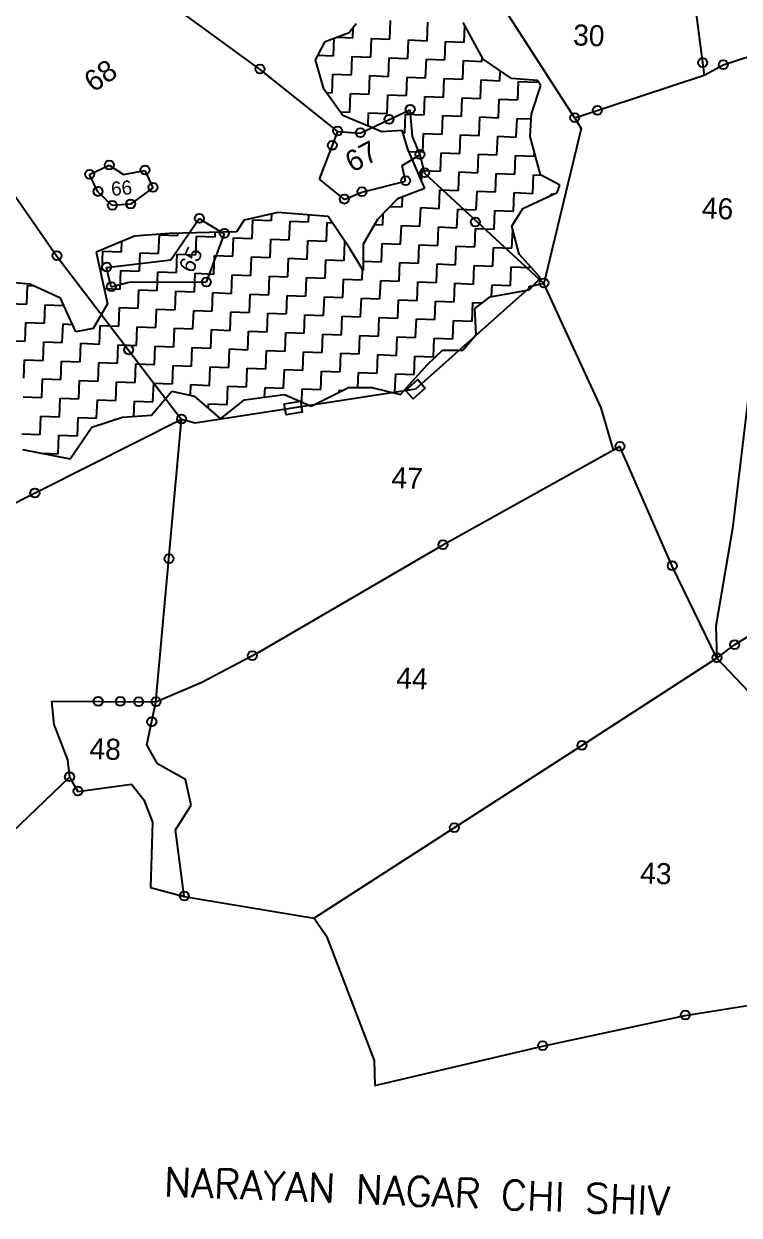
# Model space of a CAD drawing. Header units: metres. Extents: x 291402 to 294232, y 1987181 to 1990003.
# Drawn here: x 292315 to 292922, y 1987233 to 1988244 of the extents above; entities that cross this region are included whole.
import ezdxf

# ---------------------------------------------------------------- set-up
doc = ezdxf.new("R2010")
doc.units = ezdxf.units.M
for name, color, linetype in [('POLY_HATCH', 12, 'Continuous'), ('POLY_PARCEL', 6, 'Continuous'), ('SYM_STONE', 1, 'Continuous'), ('TEXT_MAPOUT', 7, 'Continuous'), ('TEXT_PARCEL', 7, 'Continuous'), ('V_BOUND_LINE', 7, 'Continuous')]:
    doc.layers.add(name, color=color, linetype=linetype)
doc.styles.get("Standard").update_dxf_attribs({"font": 'simplex.shx'})
doc.styles.add('TEXT_MAP', font='')
doc.styles.get('TEXT_MAP').set_extended_font_data('Kruti Dev 050')

msp = doc.modelspace()

# ---------------------------------------------------------------- linework, layer by layer
for points in [[(292639.2, 1987933), (292649.5, 1987942.2), (292655.8, 1987935), (292645.5, 1987925.8)], [(292536.3, 1987921.7), (292550, 1987923.8), (292551.4, 1987914.4), (292537.8, 1987912.3)]]:
    msp.add_lwpolyline(points, close=True)
at = {"layer": 'POLY_HATCH'}
for p, q in [((292597.3, 1988244), (292591.5, 1988236.2)), ((292704.9, 1988213.8), (292687.9, 1988245.1)), ((292591.5, 1988236.2), (292570.3, 1988228.4)), ((292570.3, 1988228.4), (292562.5, 1988213.3)), ((292562.5, 1988213.3), (292569.4, 1988189.5)), ((292729, 1988197.5), (292704.9, 1988213.8)), ((292569.4, 1988189.5), (292586, 1988166.5)), ((292751.1, 1988195.8), (292729, 1988197.5)), ((292746, 1988167.7), (292753.8, 1988191.7)), ((292753.8, 1988191.7), (292751.1, 1988195.8)), ((292586, 1988166.5), (292619, 1988152.7)), ((292744.9, 1988148.4), (292746, 1988167.7)), ((292619, 1988152.7), (292635.9, 1988153.7)), ((292635.9, 1988153.7), (292640.8, 1988137.5)), ((292753.7, 1988115.7), (292744.9, 1988148.4)), ((292640.8, 1988137.5), (292655.3, 1988104.3)), ((292770, 1988107), (292753.7, 1988115.7)), ((292655.3, 1988104.3), (292632.3, 1988095.5)), ((292738.5, 1988087.2), (292767.7, 1988100.7)), ((292767.7, 1988100.7), (292770, 1988107)), ((292632.3, 1988095.5), (292615.3, 1988077.8)), ((292502.3, 1988077.5), (292495.9, 1988067.5)), ((292530.9, 1988083.9), (292502.3, 1988077.5)), ((292573.5, 1988080.5), (292530.9, 1988083.9)), ((292592.2, 1988052.9), (292573.5, 1988080.5)), ((292615.3, 1988077.8), (292603.3, 1988057)), ((292729.4, 1988072.2), (292738.5, 1988087.2)), ((292495.9, 1988067.5), (292438.8, 1988066.2)), ((292735.4, 1988048.6), (292729.4, 1988072.2)), ((292409.2, 1988063.9), (292376.9, 1988050.3)), ((292438.8, 1988066.2), (292409.2, 1988063.9)), ((292376.9, 1988050.3), (292386.4, 1988006.4)), ((292603.3, 1988034.7), (292592.2, 1988052.9)), ((292603.3, 1988057), (292603.3, 1988034.7)), ((292753.6, 1988028.5), (292735.4, 1988048.6)), ((292743.9, 1988018.4), (292753.6, 1988028.5)), ((292320.5, 1988023.2), (292297.4, 1988025.2)), ((292346.7, 1988011.3), (292320.5, 1988023.2)), ((292710.9, 1988012.3), (292743.9, 1988018.4)), ((292359.7, 1987982.7), (292346.7, 1988011.3)), ((292698, 1988002.3), (292710.9, 1988012.3)), ((292386.4, 1988006.4), (292374.4, 1987985.6)), ((292699.2, 1987980.5), (292698, 1988002.3)), ((292374.4, 1987985.6), (292359.7, 1987982.7)), ((292687.8, 1987967.2), (292699.2, 1987980.5)), ((292657.4, 1987954.6), (292670.4, 1987967)), ((292670.4, 1987967), (292687.8, 1987967.2)), ((292635, 1987929.6), (292657.4, 1987954.6)), ((292423.7, 1987911.9), (292441.1, 1987932.2)), ((292441.1, 1987932.2), (292459.9, 1987928.2)), ((292459.9, 1987928.2), (292482.2, 1987908.8)), ((292502.6, 1987925), (292536.4, 1987929.4)), ((292536.4, 1987929.4), (292559, 1987919.6)), ((292559, 1987919.6), (292590.8, 1987935.3)), ((292590.8, 1987935.3), (292610.6, 1987935.4)), ((292610.6, 1987935.4), (292635, 1987929.6)), ((292482.2, 1987908.8), (292502.6, 1987925)), ((292373.2, 1987901.7), (292399, 1987910.4)), ((292399, 1987910.4), (292423.7, 1987911.9)), ((292354.8, 1987874.9), (292373.2, 1987901.7)), ((292314.2, 1987882.9), (292354.8, 1987874.9))]:
    msp.add_line(p, q, dxfattribs=at)
at = {"layer": 'POLY_HATCH', "linetype": 'Continuous'}
for p, q in [((292594.5, 1988232), (292594.8, 1988240.6)), ((292625.9, 1988230.8), (292626.5, 1988246.6)), ((292657.4, 1988229.6), (292658, 1988245.4)), ((292688.9, 1988228.4), (292689.4, 1988242.4)), ((292578.1, 1988216.9), (292578.7, 1988231.5)), ((292581.5, 1988232.5), (292594.5, 1988232)), ((292609.6, 1988215.7), (292610.2, 1988231.4)), ((292610.2, 1988231.4), (292625.9, 1988230.8)), ((292641.1, 1988214.5), (292641.7, 1988230.2)), ((292641.7, 1988230.2), (292657.4, 1988229.6)), ((292672.5, 1988213.3), (292673.1, 1988229)), ((292673.1, 1988229), (292688.9, 1988228.4)), ((292564.7, 1988217.4), (292578.1, 1988216.9)), ((292593.2, 1988200.6), (292593.8, 1988216.3)), ((292593.8, 1988216.3), (292609.6, 1988215.7)), ((292624.7, 1988199.3), (292625.3, 1988215.1)), ((292625.3, 1988215.1), (292641.1, 1988214.5)), ((292656.2, 1988198.1), (292656.8, 1988213.9)), ((292656.8, 1988213.9), (292672.5, 1988213.3)), ((292687.7, 1988196.9), (292688.3, 1988212.7)), ((292688.3, 1988212.7), (292704, 1988212.1)), ((292704, 1988212.1), (292704.1, 1988215.2)), ((292576.9, 1988185.4), (292577.5, 1988201.2)), ((292577.5, 1988201.2), (292593.2, 1988200.6)), ((292608.4, 1988184.2), (292609, 1988200)), ((292609, 1988200), (292624.7, 1988199.3)), ((292639.9, 1988183), (292640.5, 1988198.7)), ((292640.5, 1988198.7), (292656.2, 1988198.1)), ((292719.1, 1988195.7), (292719.5, 1988203.9)), ((292671.3, 1988181.8), (292671.9, 1988197.5)), ((292671.9, 1988197.5), (292687.7, 1988196.9)), ((292702.8, 1988180.6), (292703.4, 1988196.3)), ((292703.4, 1988196.3), (292719.1, 1988195.7)), ((292734.3, 1988179.4), (292734.9, 1988195.1)), ((292734.9, 1988195.1), (292750.6, 1988194.5)), ((292750.6, 1988194.5), (292750.7, 1988195.9)), ((292572.2, 1988185.6), (292576.9, 1988185.4)), ((292592, 1988169.1), (292592.6, 1988184.8)), ((292592.6, 1988184.8), (292608.4, 1988184.2)), ((292623.5, 1988167.9), (292624.1, 1988183.6)), ((292624.1, 1988183.6), (292639.9, 1988183)), ((292655, 1988166.7), (292655.6, 1988182.4)), ((292655.6, 1988182.4), (292671.3, 1988181.8)), ((292686.5, 1988165.5), (292687.1, 1988181.2)), ((292687.1, 1988181.2), (292702.8, 1988180.6)), ((292717.9, 1988164.3), (292718.5, 1988180)), ((292718.5, 1988180), (292734.3, 1988179.4)), ((292583.9, 1988169.4), (292592, 1988169.1)), ((292607.4, 1988157.6), (292607.8, 1988168.5)), ((292607.8, 1988168.5), (292623.5, 1988167.9)), ((292638.6, 1988151.5), (292639.2, 1988167.3)), ((292639.2, 1988167.3), (292655, 1988166.7)), ((292670.1, 1988150.3), (292670.7, 1988166.1)), ((292670.7, 1988166.1), (292686.5, 1988165.5)), ((292701.6, 1988149.1), (292702.2, 1988164.9)), ((292702.2, 1988164.9), (292717.9, 1988164.3)), ((292733.1, 1988147.9), (292733.7, 1988163.7)), ((292733.7, 1988163.7), (292745.7, 1988163.2)), ((292636.6, 1988151.6), (292638.6, 1988151.5)), ((292653.8, 1988135.2), (292654.4, 1988150.9)), ((292654.4, 1988150.9), (292670.1, 1988150.3)), ((292685.3, 1988134), (292685.9, 1988149.7)), ((292685.9, 1988149.7), (292701.6, 1988149.1)), ((292716.7, 1988132.8), (292717.3, 1988148.5)), ((292717.3, 1988148.5), (292733.1, 1988147.9)), ((292641.6, 1988135.7), (292653.8, 1988135.2)), ((292668.9, 1988118.9), (292669.5, 1988134.6)), ((292669.5, 1988134.6), (292685.3, 1988134)), ((292700.4, 1988117.6), (292701, 1988133.4)), ((292701, 1988133.4), (292716.7, 1988132.8)), ((292731.9, 1988116.4), (292732.5, 1988132.2)), ((292732.5, 1988132.2), (292748.2, 1988131.6)), ((292748.2, 1988131.6), (292748.4, 1988135.5)), ((292652.8, 1988109.9), (292653.2, 1988119.5)), ((292653.2, 1988119.5), (292668.9, 1988118.9)), ((292684, 1988102.5), (292684.7, 1988118.3)), ((292684.7, 1988118.3), (292700.4, 1988117.6)), ((292715.5, 1988101.3), (292716.1, 1988117)), ((292716.1, 1988117), (292731.9, 1988116.4)), ((292747, 1988100.1), (292747.6, 1988115.8)), ((292747.6, 1988115.8), (292754, 1988115.6)), ((292667.7, 1988087.4), (292668.3, 1988103.1)), ((292668.3, 1988103.1), (292684, 1988102.5)), ((292699.2, 1988086.2), (292699.8, 1988101.9)), ((292699.8, 1988101.9), (292715.5, 1988101.3)), ((292730.7, 1988085), (292731.3, 1988100.7)), ((292731.3, 1988100.7), (292747, 1988100.1)), ((292762.7, 1988099.5), (292765, 1988099.4)), ((292762.7, 1988098.4), (292762.7, 1988099.5)), ((292626, 1988089), (292636.2, 1988088.6)), ((292636.2, 1988088.6), (292636.6, 1988097.1)), ((292651.4, 1988072.2), (292652, 1988088)), ((292652, 1988088), (292667.7, 1988087.4)), ((292509.1, 1988061.9), (292509.7, 1988077.7)), ((292509.7, 1988077.7), (292525.5, 1988077.1)), ((292525.5, 1988077.1), (292525.7, 1988082.7)), ((292556.9, 1988075.9), (292557.2, 1988081.8)), ((292619.9, 1988073.5), (292620.3, 1988083)), ((292682.8, 1988071), (292683.4, 1988086.8)), ((292683.4, 1988086.8), (292699.2, 1988086.2)), ((292714.3, 1988069.8), (292714.9, 1988085.6)), ((292714.9, 1988085.6), (292730.7, 1988085)), ((292540.6, 1988060.7), (292541.2, 1988076.5)), ((292541.2, 1988076.5), (292556.9, 1988075.9)), ((292572.1, 1988059.5), (292572.7, 1988075.3)), ((292572.7, 1988075.3), (292577.2, 1988075.1)), ((292612.9, 1988073.7), (292619.9, 1988073.5)), ((292635, 1988057.1), (292635.6, 1988072.8)), ((292635.6, 1988072.8), (292651.4, 1988072.2)), ((292666.5, 1988055.9), (292667.1, 1988071.6)), ((292667.1, 1988071.6), (292682.8, 1988071)), ((292698, 1988054.7), (292698.6, 1988070.4)), ((292698.6, 1988070.4), (292714.3, 1988069.8)), ((292729.4, 1988053.5), (292730.1, 1988069.2)), ((292730.1, 1988069.2), (292730.2, 1988069.2)), ((292398.4, 1988050.4), (292398.7, 1988059.5)), ((292429.8, 1988049.2), (292430.4, 1988065)), ((292430.4, 1988065), (292446.2, 1988064.4)), ((292446.2, 1988064.4), (292446.3, 1988066.4)), ((292461.3, 1988048), (292461.9, 1988063.7)), ((292461.9, 1988063.7), (292477.7, 1988063.1)), ((292477.7, 1988063.1), (292477.8, 1988067.1)), ((292492.8, 1988046.8), (292493.4, 1988062.5)), ((292493.4, 1988062.5), (292509.1, 1988061.9)), ((292524.3, 1988045.6), (292524.9, 1988061.3)), ((292524.9, 1988061.3), (292540.6, 1988060.7)), ((292555.7, 1988044.4), (292556.3, 1988060.1)), ((292556.3, 1988060.1), (292572.1, 1988059.5)), ((292587.2, 1988043.2), (292587.8, 1988058.9)), ((292587.8, 1988058.9), (292588.1, 1988058.9)), ((292618.7, 1988042), (292619.3, 1988057.7)), ((292619.3, 1988057.7), (292635, 1988057.1)), ((292382, 1988035.3), (292382.6, 1988051)), ((292382.6, 1988051), (292398.4, 1988050.4)), ((292413.5, 1988034.1), (292414.1, 1988049.8)), ((292414.1, 1988049.8), (292429.8, 1988049.2)), ((292445, 1988032.9), (292445.6, 1988048.6)), ((292445.6, 1988048.6), (292461.3, 1988048)), ((292476.5, 1988031.7), (292477.1, 1988047.4)), ((292477.1, 1988047.4), (292492.8, 1988046.8)), ((292650.2, 1988040.8), (292650.8, 1988056.5)), ((292650.8, 1988056.5), (292666.5, 1988055.9)), ((292681.6, 1988039.6), (292682.2, 1988055.3)), ((292682.2, 1988055.3), (292698, 1988054.7)), ((292713.1, 1988038.4), (292713.7, 1988054.1)), ((292713.7, 1988054.1), (292729.4, 1988053.5)), ((292507.9, 1988030.5), (292508.5, 1988046.2)), ((292508.5, 1988046.2), (292524.3, 1988045.6)), ((292539.4, 1988029.3), (292540, 1988045)), ((292540, 1988045), (292555.7, 1988044.4)), ((292570.9, 1988028.1), (292571.5, 1988043.8)), ((292571.5, 1988043.8), (292587.2, 1988043.2)), ((292603.3, 1988042.6), (292618.7, 1988042)), ((292633.8, 1988025.6), (292634.4, 1988041.4)), ((292634.4, 1988041.4), (292650.2, 1988040.8)), ((292665.3, 1988024.4), (292665.9, 1988040.2)), ((292665.9, 1988040.2), (292681.6, 1988039.6)), ((292696.8, 1988023.2), (292697.4, 1988039)), ((292697.4, 1988039), (292713.1, 1988038.4)), ((292728.2, 1988022), (292728.8, 1988037.8)), ((292728.8, 1988037.8), (292744.6, 1988037.2)), ((292744.6, 1988037.2), (292744.6, 1988038.4)), ((292380.1, 1988035.4), (292382, 1988035.3)), ((292397.2, 1988018.9), (292397.8, 1988034.7)), ((292397.8, 1988034.7), (292413.5, 1988034.1)), ((292428.6, 1988017.7), (292429.2, 1988033.5)), ((292429.2, 1988033.5), (292445, 1988032.9)), ((292460.1, 1988016.5), (292460.7, 1988032.3)), ((292460.7, 1988032.3), (292476.5, 1988031.7)), ((292491.6, 1988015.3), (292492.2, 1988031.1)), ((292492.2, 1988031.1), (292507.9, 1988030.5)), ((292523.1, 1988014.1), (292523.7, 1988029.9)), ((292523.7, 1988029.9), (292539.4, 1988029.3)), ((292554.5, 1988012.9), (292555.1, 1988028.7)), ((292555.1, 1988028.7), (292570.9, 1988028.1)), ((292586, 1988011.7), (292586.6, 1988027.4)), ((292586.6, 1988027.4), (292602.3, 1988026.8)), ((292602.3, 1988026.8), (292602.7, 1988035.7)), ((292317.9, 1988006.2), (292318.5, 1988022)), ((292318.5, 1988022), (292323.7, 1988021.8)), ((292383.5, 1988019.5), (292397.2, 1988018.9)), ((292412.3, 1988002.6), (292412.9, 1988018.3)), ((292412.9, 1988018.3), (292428.6, 1988017.7)), ((292443.8, 1988001.4), (292444.4, 1988017.1)), ((292444.4, 1988017.1), (292460.1, 1988016.5)), ((292617.5, 1988010.5), (292618.1, 1988026.2)), ((292618.1, 1988026.2), (292633.8, 1988025.6)), ((292649, 1988009.3), (292649.6, 1988025)), ((292649.6, 1988025), (292665.3, 1988024.4)), ((292680.4, 1988008.1), (292681, 1988023.8)), ((292681, 1988023.8), (292696.8, 1988023.2)), ((292712.1, 1988012.6), (292712.5, 1988022.6)), ((292712.5, 1988022.6), (292728.2, 1988022)), ((292743.9, 1988018.3), (292744, 1988021.4)), ((292744, 1988021.4), (292746.7, 1988021.3)), ((292302.1, 1988006.8), (292317.9, 1988006.2)), ((292475.2, 1988000.2), (292475.8, 1988015.9)), ((292475.8, 1988015.9), (292491.6, 1988015.3)), ((292506.7, 1987999), (292507.3, 1988014.7)), ((292507.3, 1988014.7), (292523.1, 1988014.1)), ((292538.2, 1987997.8), (292538.8, 1988013.5)), ((292538.8, 1988013.5), (292554.5, 1988012.9)), ((292569.7, 1987996.6), (292570.3, 1988012.3)), ((292570.3, 1988012.3), (292586, 1988011.7)), ((292601.1, 1987995.4), (292601.7, 1988011.1)), ((292601.7, 1988011.1), (292617.5, 1988010.5)), ((292632.6, 1987994.2), (292633.2, 1988009.9)), ((292633.2, 1988009.9), (292649, 1988009.3)), ((292664.1, 1987993), (292664.7, 1988008.7)), ((292664.7, 1988008.7), (292680.4, 1988008.1)), ((292695.6, 1987991.8), (292696.2, 1988007.5)), ((292696.2, 1988007.5), (292704.3, 1988007.2)), ((292333, 1987989.9), (292333.6, 1988005.6)), ((292333.6, 1988005.6), (292349.4, 1988005)), ((292349.4, 1988005), (292349.4, 1988005.5)), ((292396, 1987987.5), (292396.6, 1988003.2)), ((292396.6, 1988003.2), (292412.3, 1988002.6)), ((292427.4, 1987986.3), (292428, 1988002)), ((292428, 1988002), (292443.8, 1988001.4)), ((292458.9, 1987985.1), (292459.5, 1988000.8)), ((292459.5, 1988000.8), (292475.2, 1988000.2)), ((292490.4, 1987983.9), (292491, 1987999.6)), ((292491, 1987999.6), (292506.7, 1987999)), ((292521.9, 1987982.7), (292522.5, 1987998.4)), ((292522.5, 1987998.4), (292538.2, 1987997.8)), ((292553.3, 1987981.4), (292553.9, 1987997.2)), ((292553.9, 1987997.2), (292569.7, 1987996.6)), ((292316.7, 1987974.8), (292317.3, 1987990.5)), ((292317.3, 1987990.5), (292333, 1987989.9)), ((292348.1, 1987973.5), (292348.7, 1987989.3)), ((292348.7, 1987989.3), (292356.8, 1987989)), ((292379.6, 1987972.3), (292380.2, 1987988.1)), ((292380.2, 1987988.1), (292396, 1987987.5)), ((292411.1, 1987971.1), (292411.7, 1987986.9)), ((292411.7, 1987986.9), (292427.4, 1987986.3)), ((292584.8, 1987980.2), (292585.4, 1987996)), ((292585.4, 1987996), (292601.1, 1987995.4)), ((292616.3, 1987979), (292616.9, 1987994.8)), ((292616.9, 1987994.8), (292632.6, 1987994.2)), ((292647.7, 1987977.8), (292648.4, 1987993.6)), ((292648.4, 1987993.6), (292664.1, 1987993)), ((292679.2, 1987976.6), (292679.8, 1987992.4)), ((292679.8, 1987992.4), (292695.6, 1987991.8)), ((292442.6, 1987969.9), (292443.2, 1987985.7)), ((292443.2, 1987985.7), (292458.9, 1987985.1)), ((292474, 1987968.7), (292474.6, 1987984.5)), ((292474.6, 1987984.5), (292490.4, 1987983.9)), ((292505.5, 1987967.5), (292506.1, 1987983.3)), ((292506.1, 1987983.3), (292521.9, 1987982.7)), ((292537, 1987966.3), (292537.6, 1987982)), ((292537.6, 1987982), (292553.3, 1987981.4)), ((292568.5, 1987965.1), (292569.1, 1987980.8)), ((292569.1, 1987980.8), (292584.8, 1987980.2)), ((292599.9, 1987963.9), (292600.5, 1987979.6)), ((292600.5, 1987979.6), (292616.3, 1987979)), ((292631.4, 1987962.7), (292632, 1987978.4)), ((292632, 1987978.4), (292647.7, 1987977.8)), ((292662.9, 1987961.5), (292663.5, 1987977.2)), ((292663.5, 1987977.2), (292679.2, 1987976.6)), ((292300.9, 1987975.4), (292316.7, 1987974.8)), ((292331.8, 1987958.4), (292332.4, 1987974.2)), ((292332.4, 1987974.2), (292348.1, 1987973.5)), ((292363.3, 1987957.2), (292363.9, 1987972.9)), ((292363.9, 1987972.9), (292379.6, 1987972.3)), ((292394.8, 1987956), (292395.4, 1987971.7)), ((292395.4, 1987971.7), (292411.1, 1987971.1)), ((292426.2, 1987954.8), (292426.8, 1987970.5)), ((292426.8, 1987970.5), (292442.6, 1987969.9)), ((292457.7, 1987953.6), (292458.3, 1987969.3)), ((292458.3, 1987969.3), (292474, 1987968.7)), ((292489.2, 1987952.4), (292489.8, 1987968.1)), ((292489.8, 1987968.1), (292505.5, 1987967.5)), ((292520.6, 1987951.2), (292521.3, 1987966.9)), ((292521.3, 1987966.9), (292537, 1987966.3)), ((292694.9, 1987975.5), (292695, 1987976)), ((292695, 1987976), (292695.4, 1987976)), ((292315.5, 1987943.3), (292316.1, 1987959)), ((292316.1, 1987959), (292331.8, 1987958.4)), ((292346.9, 1987942.1), (292347.5, 1987957.8)), ((292347.5, 1987957.8), (292363.3, 1987957.2)), ((292378.4, 1987940.9), (292379, 1987956.6)), ((292379, 1987956.6), (292394.8, 1987956)), ((292552.1, 1987950), (292552.7, 1987965.7)), ((292552.7, 1987965.7), (292568.5, 1987965.1)), ((292583.6, 1987948.8), (292584.2, 1987964.5)), ((292584.2, 1987964.5), (292599.9, 1987963.9)), ((292615.1, 1987947.6), (292615.7, 1987963.3)), ((292615.7, 1987963.3), (292631.4, 1987962.7)), ((292646.5, 1987946.4), (292647.1, 1987962.1)), ((292647.1, 1987962.1), (292662.9, 1987961.5)), ((292409.9, 1987939.7), (292410.5, 1987955.4)), ((292410.5, 1987955.4), (292426.2, 1987954.8)), ((292441.4, 1987938.5), (292442, 1987954.2)), ((292442, 1987954.2), (292457.7, 1987953.6)), ((292472.8, 1987937.2), (292473.4, 1987953)), ((292473.4, 1987953), (292489.2, 1987952.4)), ((292504.3, 1987936), (292504.9, 1987951.8)), ((292504.9, 1987951.8), (292520.6, 1987951.2)), ((292535.8, 1987934.8), (292536.4, 1987950.6)), ((292536.4, 1987950.6), (292552.1, 1987950)), ((292567.3, 1987933.6), (292567.9, 1987949.4)), ((292567.9, 1987949.4), (292583.6, 1987948.8)), ((292598.8, 1987935.4), (292599.3, 1987948.2)), ((292599.3, 1987948.2), (292615.1, 1987947.6)), ((292630.2, 1987931.2), (292630.8, 1987947)), ((292630.8, 1987947), (292646.5, 1987946.4)), ((292330.6, 1987926.9), (292331.2, 1987942.7)), ((292331.2, 1987942.7), (292346.9, 1987942.1)), ((292362.1, 1987925.7), (292362.7, 1987941.5)), ((292362.7, 1987941.5), (292378.4, 1987940.9)), ((292393.5, 1987924.5), (292394.1, 1987940.3)), ((292394.1, 1987940.3), (292409.9, 1987939.7)), ((292425, 1987923.3), (292425.6, 1987939.1)), ((292425.6, 1987939.1), (292441.4, 1987938.5)), ((292456.8, 1987928.9), (292457.1, 1987937.9)), ((292457.1, 1987937.9), (292472.8, 1987937.2)), ((292488, 1987920.9), (292488.6, 1987936.6)), ((292488.6, 1987936.6), (292504.3, 1987936)), ((292314.9, 1987927.5), (292330.6, 1987926.9)), ((292345.7, 1987910.6), (292346.3, 1987926.3)), ((292346.3, 1987926.3), (292362.1, 1987925.7)), ((292519.7, 1987927.2), (292520, 1987935.4)), ((292520, 1987935.4), (292535.8, 1987934.8)), ((292551.1, 1987923), (292551.5, 1987934.2)), ((292551.5, 1987934.2), (292567.3, 1987933.6)), ((292582.9, 1987931.5), (292583, 1987933)), ((292583, 1987933), (292585.9, 1987932.9)), ((292627.8, 1987931.3), (292630.2, 1987931.2)), ((292377.2, 1987909.4), (292377.8, 1987925.1)), ((292377.8, 1987925.1), (292393.5, 1987924.5)), ((292408.8, 1987911), (292409.3, 1987923.9)), ((292409.3, 1987923.9), (292425, 1987923.3)), ((292472.1, 1987917.6), (292472.2, 1987921.5)), ((292472.2, 1987921.5), (292488, 1987920.9)), ((292329.4, 1987895.5), (292330, 1987911.2)), ((292330, 1987911.2), (292345.7, 1987910.6)), ((292360.9, 1987894.3), (292361.5, 1987910)), ((292361.5, 1987910), (292377.2, 1987909.4)), ((292392.9, 1987908.8), (292394.1, 1987908.7)), ((292392.9, 1987908.3), (292392.9, 1987908.8)), ((292313.7, 1987896.1), (292329.4, 1987895.5)), ((292344.5, 1987879.1), (292345.1, 1987894.9)), ((292345.1, 1987894.9), (292360.9, 1987894.3)), ((292330.8, 1987879.7), (292344.5, 1987879.1))]:
    msp.add_line(p, q, dxfattribs=at)
at = {"layer": 'POLY_PARCEL'}
for p, q in [((292318.8, 1988348.8), (292515.6, 1988205.3)), ((292876.9, 1988322.1), (292892.3, 1988200.1)), ((292782.6, 1988164), (292715.4, 1988268.3)), ((292994.5, 1988237), (292908.6, 1988208.8)), ((292908.6, 1988208.8), (292892.3, 1988200.1)), ((292515.6, 1988205.3), (292581.5, 1988152.6)), ((292892.3, 1988200.1), (292782.6, 1988164)), ((292600.8, 1988151.2), (292642.9, 1988171)), ((292642.9, 1988171), (292644.7, 1988148.4)), ((292782.6, 1988164), (292788.2, 1988155)), ((292581.5, 1988152.6), (292566, 1988112.1)), ((292581.5, 1988152.6), (292600.8, 1988151.2)), ((292644.7, 1988148.4), (292651.3, 1988132.8)), ((292788.2, 1988155), (292756.4, 1988023.7)), ((292636.4, 1988123.7), (292651.3, 1988132.8)), ((292651.3, 1988132.8), (292655.2, 1988117.3)), ((292371.1, 1988116), (292387.8, 1988123.9)), ((292387.8, 1988123.9), (292399.9, 1988116.2)), ((292399.9, 1988116.2), (292418.2, 1988119.6)), ((292418.2, 1988119.6), (292425, 1988104.9)), ((292639.1, 1988110.5), (292636.4, 1988123.7)), ((292301.1, 1988108), (292343.4, 1988046.8)), ((292378.2, 1988101.4), (292371.1, 1988116)), ((292566, 1988112.1), (292587.1, 1988094.9)), ((292602.1, 1988101.1), (292639.1, 1988110.5)), ((292655.2, 1988117.3), (292756.4, 1988023.7)), ((292390.3, 1988089.7), (292378.2, 1988101.4)), ((292425, 1988104.9), (292405.8, 1988090.9)), ((292587.1, 1988094.9), (292602.1, 1988101.1)), ((292405.8, 1988090.9), (292390.3, 1988089.7)), ((292440.2, 1988043.7), (292464.2, 1988078.7)), ((292464.2, 1988078.7), (292485.4, 1988065.8)), ((292485.4, 1988065.8), (292470.2, 1988024.7)), ((292343.4, 1988046.8), (292449.1, 1987908.4)), ((292385.6, 1988037.3), (292440.2, 1988043.7)), ((292389.5, 1988020.6), (292385.6, 1988037.3)), ((292404.9, 1988024.5), (292389.5, 1988020.6)), ((292470.2, 1988024.7), (292404.9, 1988024.5)), ((292745.5, 1988021.2), (292647.5, 1987934)), ((292756.4, 1988023.7), (292745.5, 1988021.2)), ((292805.1, 1987918.1), (292756.4, 1988023.7)), ((292936.5, 1987983.3), (292916.3, 1987815.9)), ((292647.5, 1987934), (292460.7, 1987905.2)), ((292815.4, 1987882.2), (292805.1, 1987918.1)), ((292449.1, 1987908.4), (292176.9, 1987771)), ((292427.5, 1987668.6), (292449.1, 1987908.4)), ((292460.7, 1987905.2), (292449.1, 1987908.4)), ((292815.4, 1987882.2), (292670.9, 1987801.7)), ((292820.9, 1987885.3), (292815.4, 1987882.2)), ((292865.2, 1987784), (292820.9, 1987885.3)), ((292918, 1987717.1), (293103.4, 1987832.7)), ((292916.3, 1987815.9), (292902.4, 1987732.9)), ((292670.9, 1987801.7), (292513, 1987709.8)), ((292903.1, 1987705.9), (292865.2, 1987784)), ((292902.4, 1987732.9), (292903.1, 1987705.9)), ((292903.1, 1987705.9), (292918, 1987717.1)), ((292513, 1987709.8), (292466.5, 1987685.1)), ((292903.1, 1987705.9), (292788.5, 1987631.5)), ((292903.1, 1987705.9), (293139.3, 1987456.4)), ((292466.5, 1987685.1), (292427.5, 1987668.6)), ((292427.5, 1987668.6), (292339, 1987669.1)), ((292339, 1987669.1), (292341, 1987649.7)), ((292419.8, 1987632.3), (292427.5, 1987668.6)), ((292341, 1987649.7), (292352.6, 1987619.7)), ((292428.8, 1987616.3), (292419.8, 1987632.3)), ((292788.5, 1987631.5), (292561.6, 1987485.3)), ((292352.6, 1987619.7), (292354.1, 1987604.9)), ((292452.7, 1987602.8), (292428.8, 1987616.3)), ((292457.5, 1987581.1), (292452.7, 1987602.8)), ((292444.1, 1987560.1), (292457.5, 1987581.1)), ((292451.4, 1987503.7), (292444.1, 1987560.1))]:
    msp.add_line(p, q, dxfattribs=at)
at = {"layer": 'SYM_STONE'}
for centre in [(292515.8, 1988205.6), (292891.1, 1988211), (292908.7, 1988209.2), (292643.1, 1988171.3), (292801.9, 1988170.6), (292625.2, 1988163), (292782.7, 1988164.3), (292581.6, 1988153), (292600.9, 1988151.6), (292577, 1988140.8), (292387.9, 1988124.2), (292651.4, 1988133.2), (292371.3, 1988116.3), (292418.3, 1988119.9), (292655.3, 1988117.6), (292425.1, 1988105.3), (292639.3, 1988110.9), (292378.3, 1988101.7), (292587.3, 1988095.2), (292602.2, 1988101.5), (292390.5, 1988090), (292406, 1988091.2), (292464.3, 1988079), (292698.4, 1988075.9), (292485.6, 1988066.1), (292343.5, 1988047.2), (292385.8, 1988037.7), (292470.3, 1988025), (292756.5, 1988024), (292389.6, 1988020.9), (292404.4, 1987967.4), (292449.2, 1987908.7), (292821, 1987885.6), (292324.8, 1987845.9), (292671, 1987802), (292438.5, 1987790.3), (292865.3, 1987784.3), (292918.2, 1987717.4), (292509.2, 1987708), (292903.2, 1987706.2), (292378.5, 1987669.2), (292397.3, 1987669.1), (292412.9, 1987669), (292427.6, 1987668.9), (292424, 1987652), (292788.7, 1987631.8), (292354.2, 1987605.2), (292361.3, 1987593.1), (292680.5, 1987562.1), (292451.5, 1987504), (292876.4, 1987403.1), (292755.5, 1987377.2)]:
    msp.add_circle(centre, 3.84, dxfattribs=at)
at = {"layer": 'V_BOUND_LINE'}
for p, q in [((292288.4, 1987541.9), (292354.1, 1987604.9)), ((292354.1, 1987604.9), (292361.2, 1987592.8)), ((292361.2, 1987592.8), (292406.8, 1987598.9)), ((292406.8, 1987598.9), (292417.3, 1987585.7)), ((292417.3, 1987585.7), (292424.7, 1987566.7)), ((292424.7, 1987566.7), (292422.9, 1987511.2)), ((292422.9, 1987511.2), (292451.4, 1987503.7)), ((292451.4, 1987503.7), (292561.6, 1987485.3)), ((292561.6, 1987485.3), (292572.2, 1987470)), ((292572.2, 1987470), (292612.5, 1987364.6)), ((292876.3, 1987402.7), (292943.4, 1987413.4)), ((292755.3, 1987376.8), (292876.3, 1987402.7)), ((292613, 1987343.4), (292755.3, 1987376.8)), ((292612.5, 1987364.6), (292613, 1987343.4))]:
    msp.add_line(p, q, dxfattribs=at)

# ---------------------------------------------------------------- texts
at = {"layer": 'TEXT_MAPOUT'}
msp.add_text('NARAYAN NAGAR CHI SHIV', height=24.801, rotation=357.8049, dxfattribs=at).set_placement((292433.8, 1987249.4))
at = {"layer": 'TEXT_PARCEL', "style": 'TEXT_MAP'}
for s, height, rotation, p in [('30', 17.86, 357.8049, (292781, 1988225.7)), ('68', 17.86, 34.0387, (292374.4, 1988185.2)), ('67', 17.86, 27.8553, (292594.1, 1988117.4)), ('66', 11.9, 5.0129, (292390, 1988097.9)), ('46', 17.86, 357.8049, (292890.2, 1988078.9)), ('65', 13.88, 63.8268, (292458.6, 1988031.6)), ('47', 17.86, 357.8049, (292627, 1987850.2)), ('44', 17.86, 357.8049, (292631.1, 1987680.3)), ('48', 17.86, 357.8049, (292370.9, 1987620.4)), ('43', 17.86, 357.8049, (292837.9, 1987514.9))]:
    msp.add_text(s, height=height, rotation=rotation, dxfattribs=at).set_placement(p)

doc.saveas('drawing.dxf')
